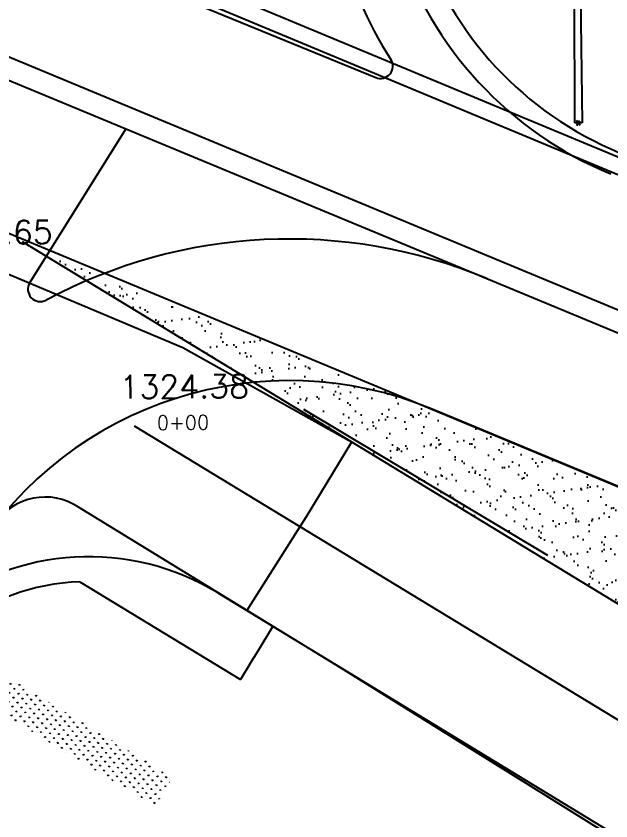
# Model space of a CAD drawing. Header units: metres. Extents: x 324293 to 653279, y 3585589 to 7191434.
# Drawn here: x 334440.2 to 334488.1, y 3600507.6 to 3600572.5 of the extents above; entities that cross this region are included whole.
import ezdxf

# ---------------------------------------------------------------- set-up
doc = ezdxf.new("R2010")
doc.units = ezdxf.units.M
for name, color, linetype in [('asfalt', 16, 'Continuous'), ('cahman', 80, 'Continuous'), ('center line', 10, 'Continuous'), ('masir', 25, 'Continuous'), ('point pump grid', 44, 'Continuous'), ('sang gadval', 8, 'Continuous'), ('tarh', 6, 'Continuous'), ('Tir bargh', 10, 'Continuous'), ('V-NODE', 1, 'Continuous')]:
    doc.layers.add(name, color=color, linetype=linetype)
doc.layers.add('GOL', color=7, linetype='Continuous', lineweight=0, true_color=0xeb632d)
doc.styles.get("Standard").update_dxf_attribs({"font": 'simplex.shx'})

# ---------------------------------------------------------------- blocks, each defined once
blk = doc.blocks.new('E')
at = {"layer": 'Tir bargh'}
for p, q in [((-0.075, 4.497), (-0.099, 0)), ((0.079, 4.283), (0.099, 0)), ((0.099, 0), (-0.099, 0)), ((0.045, -0.065), (-0.045, 0.065)), ((-0.042, -0.065), (0.042, 0.065))]:
    blk.add_line(p, q, dxfattribs=at)
blk = doc.blocks.new('*U83', base_point=(334483.403, 3600566.236))
at = {"layer": 'V-NODE', "lineweight": -2, "xscale": 3.131461794368422, "yscale": 3.131461794368422, "zscale": 3.131461794368422}
blk.add_blockref('E', (334483.403, 3600566.236), dxfattribs=at)

msp = doc.modelspace()

# ---------------------------------------------------------------- hatches: boundary and pattern name
at = {"layer": 'cahman'}
h = msp.add_hatch(dxfattribs=at)
h.set_pattern_fill('AR-SAND', color=256, angle=0.4498703, style=0)
h.set_pattern_definition([(37.949870306, (28282.7474, -2517.6114), (-0.0781201379, 1.9262697745), [0, -1.52, 0, -1.7, 0, -1.625]), (7.94987031, (28282.7474, -2517.6114), (1.7475636851, 2.8359547187), [0, -0.82, 0, -1.37, 0, -0.525]), (327.949870306, (28281.5175, -2517.6211), (3.1140014368, 0.0301099917), [0, -0.5, 0, -1.8, 0, -2.35]), (317.94987031, (28281.5175, -2517.621), (2.9991427517, 0.901251527), [0, -0.25, 0, -1.18, 0, -1.35])])
h.paths.add_polyline_path([(334497.29669, 3600519.90378), (334502.71678, 3600528.81879), (334440.68556, 3600554.32184)])
at = {"layer": 'GOL'}
h = msp.add_hatch(dxfattribs=at)
h.set_pattern_fill('GRASS', color=256, scale=0.02, angle=173.6982502, style=0)
h.set_pattern_definition([(263.69825, (334314.14784, 3600556.07574), (0.3176112, -0.39646835), [0.09525, -0.6231705]), (218.69825, (334314.14784, 3600556.07574), (0.3176112, -0.3964683), [0.09525, -0.41275]), (308.69825, (334314.14784, 3600556.07574), (0.3964683, 0.3176112), [0.09525, -0.41275])])
h.paths.add_polyline_path([(334451.38474, 3600508.79984), (334452.80829, 3600511.14101), (334437.35498, 3600520.53742), (334435.93142, 3600518.19624)])

# ---------------------------------------------------------------- linework, layer by layer
at = {"layer": 'asfalt', "elevation": 1312.11733, "flags": 128}
for points in [[(334467.2256, 3600538.16), (334453.6438, 3600545.746), (334426.9497, 3600556.99), (334409.0487, 3600567.788)], [(334467.2256, 3600538.16), (334463.6963, 3600532.356), (334458.7931, 3600524.586)]]:
    msp.add_lwpolyline(points, dxfattribs=at)
at = {"layer": 'center line'}
msp.add_line((334449.7151, 3600539.46962, 1313.25213), (334575.66345, 3600462.89637, 1313.25213), dxfattribs=at)
at = {"layer": 'masir'}
for p, q in [((334440.68556, 3600554.32184, 1313.25213), (334577.43276, 3600471.18318, 1313.25213)), ((334456.44582, 3600526.01502, 1313.25213), (334506.44044, 3600495.61962, 1313.25213))]:
    msp.add_line(p, q, dxfattribs=at)
at = {"layer": 'point pump grid'}
for p, q in [((334445.3498, 3600526.91167, 1313.25213), (334458.29252, 3600519.04183, 1313.25213)), ((334459.70003, 3600521.35662, 1313.25213), (334460.89024, 3600523.31405, 1313.25213)), ((334459.07183, 3600520.3235, 1313.25213), (334459.70003, 3600521.35662, 1313.25213)), ((334459.07183, 3600520.3235, 1313.25213), (334458.29252, 3600519.04183, 1313.25213))]:
    msp.add_line(p, q, dxfattribs=at)
for radius, start in [(20, 58.7015098), (18, 92.2483543)]:
    msp.add_arc((334446.05596, 3600508.92553, 1313.25213), radius, start, 127.8135658, dxfattribs=at)
at = {"layer": 'sang gadval', "flags": 128}
for points, elevation in [([(334512.9316, 3600549.61), (334446.57388, 3600577.26392), (334421.8049, 3600587.358), (334418.6042, 3600589.095), (334415.0051, 3600591.758), (334414.2268, 3600592.25)], -12.91667), ([(334508.23313, 3600540.67198), (334413.8155, 3600579.917)], -12.91667), ([(334508.23313, 3600540.67198), (334413.8155, 3600579.917)], -12.91667), ([(334412.9152, 3600578.425), (334507.7043, 3600539.064)], -12.91667), ([(334412.9152, 3600578.425), (334507.7043, 3600539.064)], -12.91667), ([(334446.76, 3600577.097), (334447.4926, 3600578.31), (334513.1633, 3600550.972)], 1313.23753), ([(334409.4927, 3600567.521), (334496.3702, 3600531.4)], -12.91667), ([(334483.04918, 3600529.02178), (334463.39872, 3600540.78078)], 1312.02723), ([(334466.39641, 3600519.94146), (334445.2335, 3600532.912)], 1312.49893), ([(334562.2793, 3600460.225), (334466.39641, 3600519.94146)], 1310.43803)]:
    msp.add_lwpolyline(points, dxfattribs=dict(at, elevation=elevation))
at = {"layer": 'sang gadval'}
msp.add_arc((334442.53511, 3600528.89604, 1312.79143), 4.83831, 56.1021956, 146.0797713, dxfattribs=at)
at = {"layer": 'tarh'}
for p, q in [((334455.20303, 3600573.25327, -12.91667), (334469.17307, 3600567.53171, -12.91667)), ((334449.05947, 3600563.41616, -12.91667), (334441.31333, 3600551.01298, -12.91667)), ((334496.3702, 3600531.4, -12.91667), (334473.73367, 3600540.81158, -12.91667))]:
    msp.add_line(p, q, dxfattribs=at)
at = {"layer": 'tarh', "color": 0}
msp.add_arc((334499.49121, 3600587.53323, -12.91667), 30, 148.0140394, 247.7279912, dxfattribs=at)
at = {"layer": 'tarh'}
for centre, radius, start, end in [((334499.49121, 3600587.53323, -12.91667), 28.15, 148.0140394, 247.7279912), ((334499.49121, 3600587.53323, -12.91667), 34.5, 177.6058852, 212.5037962), ((334469.55208, 3600568.45711, -12.91667), 1, 247.7279912, 32.5037962), ((334462.21639, 3600513.11045, -12.91667), 41.41374, 67.423957, 118.2187537), ((334442.16151, 3600550.48327, -12.91667), 1, 148.0140394, 298.2187537), ((334462.21639, 3600513.11045, -12.91667), 30, 67.423957, 148.0299906)]:
    msp.add_arc(centre, radius, start, end, dxfattribs=at)

# ---------------------------------------------------------------- block references
at = {"layer": 'V-NODE', "color": 3, "rotation": 0.4498703063302869}
msp.add_blockref('*U83', (334485.49969, 3600563.881, 1313.25213), dxfattribs=at)

# ---------------------------------------------------------------- texts
at = {"layer": 'center line', "attachment_point": 1, "rotation": 0.4498703}
for s, insert, char_height, width in [('1324.65', (334432.72106, 3600555.9491, 1313.25213), 1.873329, 36.7159825), ('1324.38', (334448.52634, 3600543.5335, 1313.25213), 1.873329, 36.7159825), ('0+00', (334451.54271, 3600540.29488, 1313.25213), 1.142726, 34.7578866)]:
    msp.add_mtext(s, dxfattribs=dict(at, insert=insert, char_height=char_height, width=width))

doc.saveas('drawing.dxf')
